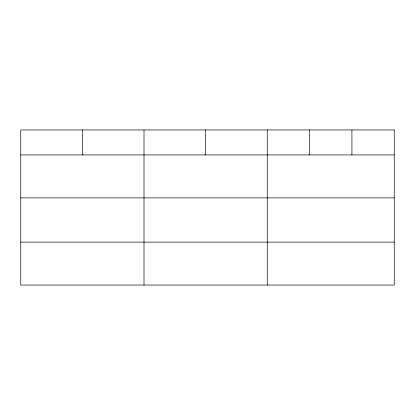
<?xml version="1.0" encoding="UTF-8"?>
<svg xmlns="http://www.w3.org/2000/svg" width="415" height="415" viewBox="0 0 415 415"><rect width="100%" height="100%" fill="white"/><g stroke="black" fill="none" stroke-linecap="round" stroke-linejoin="round"><path stroke-width="0.62" d="M20.75 154.935L394.25 154.935M20.75 197.872L394.25 197.872M20.75 242.116L394.25 242.116M351.92 129.947L351.92 154.935M309.59 129.947L309.59 154.935M267.26 129.947L267.26 285.053M205.632 129.947L205.632 154.935M144.005 129.947L144.005 285.053M82.378 129.947L82.378 154.935M394.25 129.947L20.75 129.947L20.75 285.053L394.25 285.053L394.25 129.947"/></g></svg>
